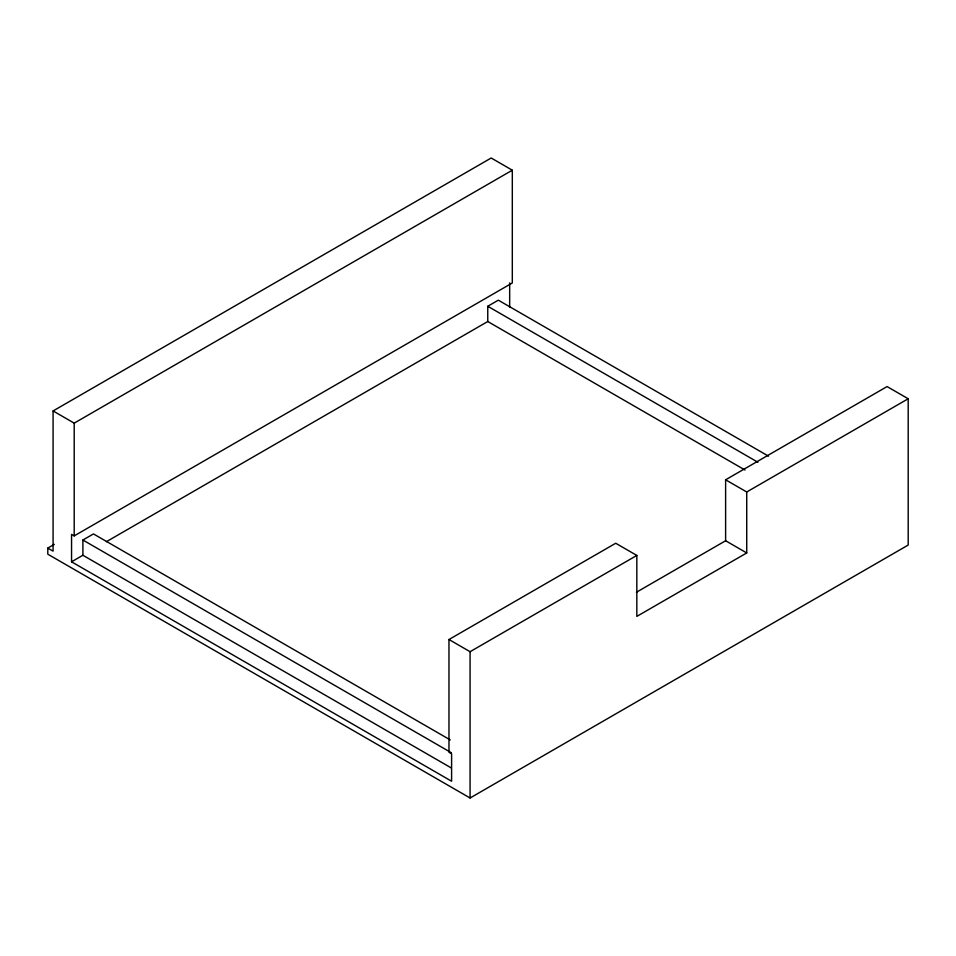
<?xml version="1.0" encoding="UTF-8"?>
<svg xmlns="http://www.w3.org/2000/svg" width="956" height="956" viewBox="0 0 956 956"><rect width="100%" height="100%" fill="white"/><g stroke="black" fill="none" stroke-linecap="round" stroke-linejoin="round"><path stroke-width="1.43" d="M47.8 548.099L53.082 551.146L53.082 410.949L491.193 158.003L512.308 170.204L512.308 282.964L74.198 535.898L71.557 534.38L71.557 561.805L451.602 781.231L451.602 753.806L448.973 752.276L448.973 639.516L615.712 543.247L636.827 555.436L636.827 616.393L746.732 552.938L746.732 491.982L908.2 398.76L908.2 545.051L470.077 797.997L47.8 554.193L47.8 548.099L54.265 544.358M53.082 410.949L74.198 423.138L512.308 170.204M451.328 767.967L82.897 555.257L82.897 540.02L93.461 533.926L450.24 739.908M106.391 541.694L487.763 321.515L487.763 306.267L498.327 300.172L768.493 456.155M71.557 561.805L82.897 555.257M636.409 592.254L725.616 540.749L725.616 479.793L887.084 386.571L908.2 398.76M448.973 639.516L470.077 651.705L636.827 555.436M487.763 306.267L757.941 462.262M487.763 321.515L745.011 470.029M725.616 479.793L746.732 491.982M725.616 540.749L746.732 552.938M82.897 540.02L451.328 752.719M509.668 282.88L509.668 307.414M470.077 651.705L470.077 797.997M74.198 423.138L74.198 535.898"/></g></svg>
